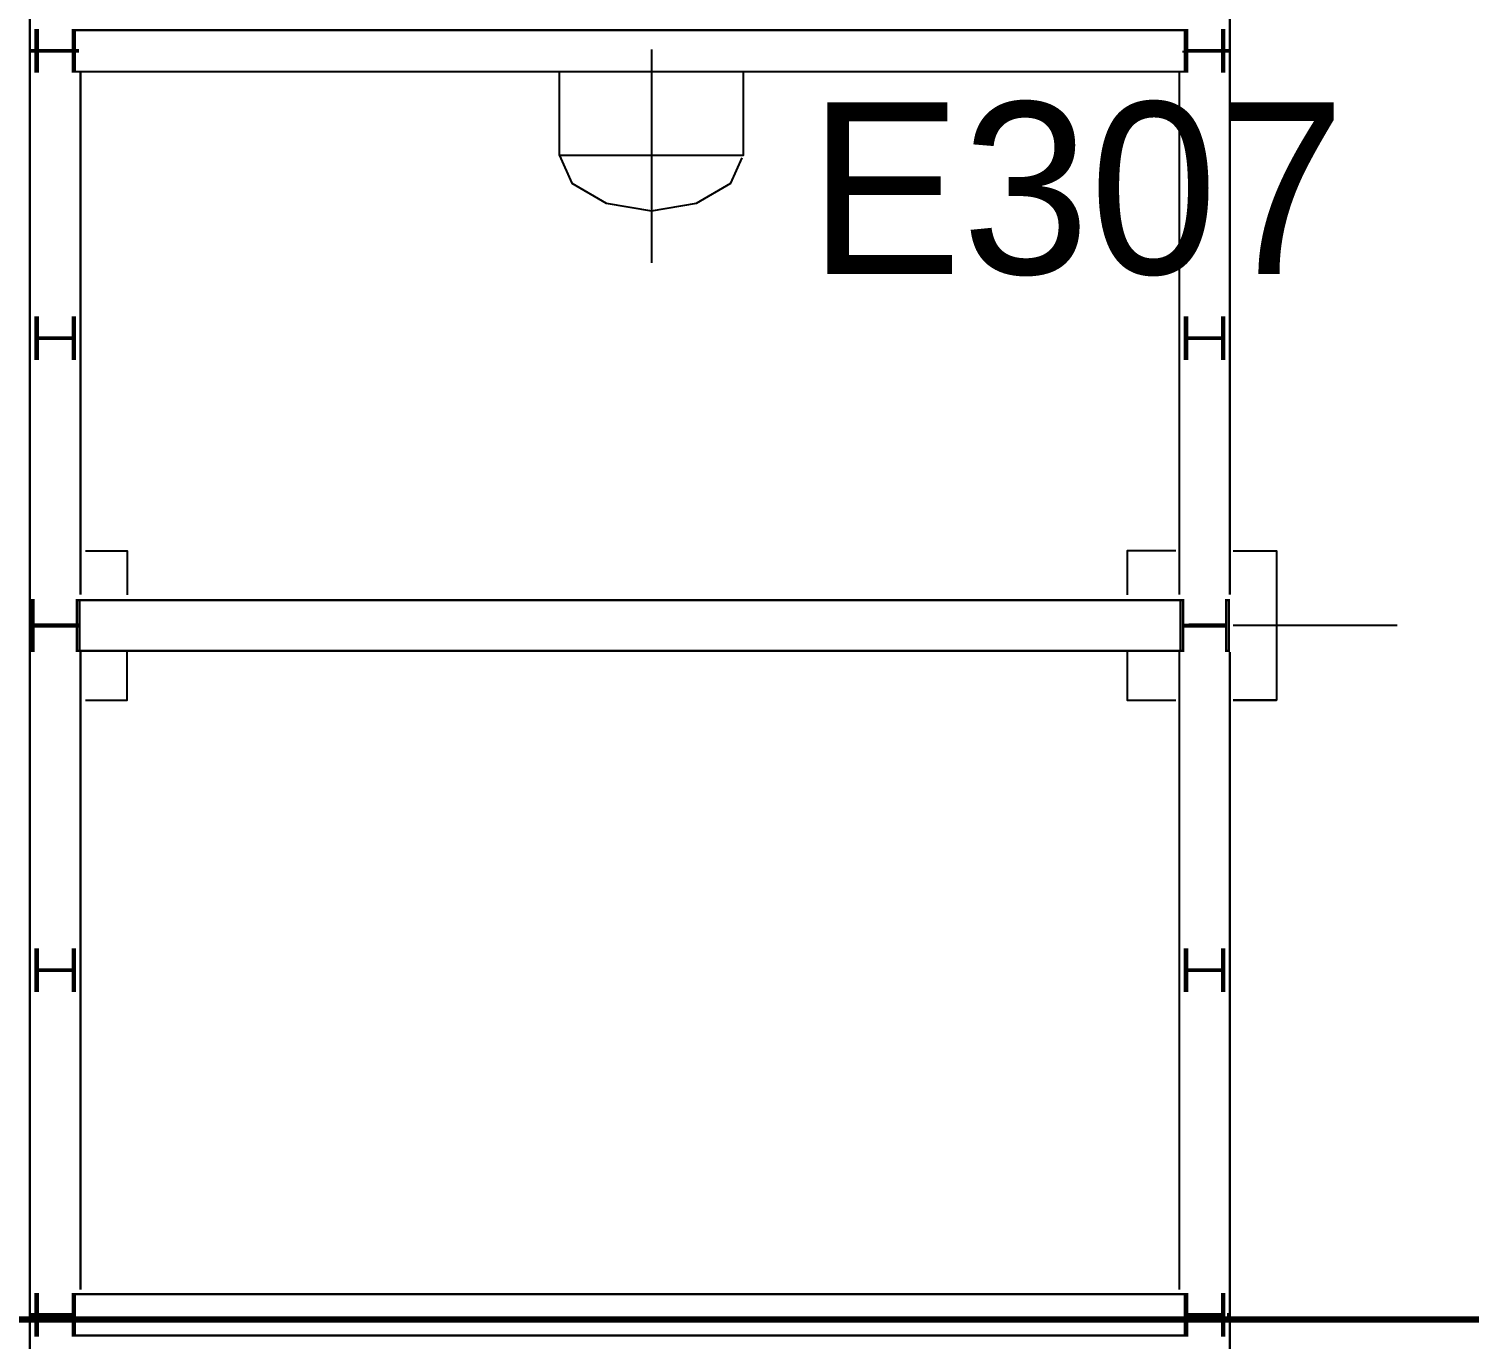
# Model space of a CAD drawing. Extents: x -57244 to 324435, y 15553 to 159369.
# Drawn here: x 176748 to 183013, y 75472 to 81174 of the extents above; entities that cross this region are included whole.
import ezdxf

# ---------------------------------------------------------------- set-up
doc = ezdxf.new("R2010")
doc.units = 0
doc.header["$LTSCALE"] = 2000
doc.header["$MEASUREMENT"] = 0
doc.linetypes.add('DASHDOT', pattern=[1, 0.5, -0.25, 0, -0.25])
doc.layers.add('AREE PDL', color=7, linetype='CONTINUOUS', lineweight=100)
doc.layers.add('BASE', color=253, linetype='CONTINUOUS')
doc.styles.add('TXT', font='TXT', dxfattribs={"height": 0.2})

msp = doc.modelspace()

# ---------------------------------------------------------------- linework, layer by layer
at = {"layer": 'AREE PDL'}
msp.add_line((176490.0006745509, 75558.321609887, 7638.5), (191439.6440535411, 75561), dxfattribs=at)
at = {"layer": 'BASE', "linetype": 'DASHDOT'}
for p, q in [((179455.6840535413, 89084.27371720038, 1728.539999999997), (179455.6840535413, 80156.15371720027, 754.5800000000017)), ((182699.5240535397, 78577.91371720028, 150), (181987.3440535433, 78577.91371720028, 150))]:
    msp.add_line(p, q, dxfattribs=at)
at = {"layer": 'BASE', "linetype": 'Continuous'}
for p, q in [((176993.5440535409, 78252.91371720028), (177175.5840535435, 78252.91371720028)), ((181525.5840535435, 78252.91371720028), (181737.6440535401, 78252.91371720028)), ((181987.3440535433, 78252.91371720028), (182175.5840535435, 78252.91371720028))]:
    msp.add_line(p, q, dxfattribs=at)
at = {"layer": 'BASE', "linetype": 'Continuous', "const_width": 10}
for points, elevation in [([(176965.8040535412, 83573.91371720028), (176752.5840535412, 83573.91371720028), (176752.5840535412, 81080.91371720028), (176965.8040535412, 81080.91371720028)], 7050), ([(176859.0840535412, 83573.91371720028), (176752.5840535412, 83573.91371720028), (176752.5840535412, 81080.91371720028)], 6851), ([(176965.8040535412, 81080.91371720028), (176752.5840535412, 81080.91371720028), (176752.5840535412, 83573.91371720028), (176965.8040535412, 83573.91371720028)], 6839.999999999996), ([(176859.0840535412, 81080.91371720028), (176752.5840535412, 81080.91371720028), (176752.5840535412, 83573.91371720028), (176859.0840535412, 83573.91371720028)], 7039), ([(181972.5840535412, 83455.91371720028), (181972.5840535412, 81080.91371720028), (181793.1440535412, 81080.91371720028)], 7050), ([(181776.5840535411, 81080.91371720028), (181776.5840535411, 81167.91371720028), (176948.5840535411, 81167.91371720028), (176948.5840535411, 81080.91371720028)], 7638.500000000004), ([(181776.5840535411, 81080.91371720028), (181776.5840535411, 81167.91371720028), (176948.5840535411, 81167.91371720028)], 7790.500000000004), ([(176965.8040535412, 81080.91371720028), (176866.0840535412, 81080.91371720028)], 7039), ([(181972.5840535412, 81080.91371720028), (181793.1440535412, 81080.91371720028)], 6839.999999999996), ([(181859.0840535412, 81080.91371720028), (181793.1440535412, 81080.91371720028)], 7039), ([(181972.5840535412, 81080.91371720028), (181866.0840535412, 81080.91371720028)], 7039), ([(176859.0840535412, 81074.91371720028), (176752.5840535412, 81074.91371720028), (176752.5840535412, 78600.83371720032)], 7039), ([(176965.8040535412, 81074.91371720028), (176752.5840535412, 81074.91371720028), (176752.5840535412, 78600.83371720032)], 6839.999999999996), ([(176752.5840535412, 78600.83371720032), (176752.5840535412, 81074.91371720028)], 6851), ([(176965.8040535412, 81074.91371720028), (176752.5840535412, 81074.91371720028), (176752.5840535412, 78581.91371720028), (176965.8040535412, 78581.91371720028)], 7050), ([(176965.8040535412, 81074.91371720028), (176866.0840535412, 81074.91371720028)], 6851), ([(181776.5840535412, 81074.91371720028), (181776.5840535412, 80987.91371720028), (176948.5840535412, 80987.91371720028), (176948.5840535412, 81074.91371720028)], 7638.5), ([(181765.4040535412, 81074.91371720028), (181972.5840535412, 81074.91371720028)], 6839.999999999996), ([(181859.0840535412, 81074.91371720028), (181765.4040535412, 81074.91371720028)], 6851), ([(181765.4040535412, 81074.91371720028), (181972.5840535412, 81074.91371720028), (181972.5840535412, 78711.79371720029)], 7050), ([(181866.0840535412, 81074.91371720028), (181972.5840535412, 81074.91371720028)], 7039), ([(181972.5840535411, 78711.79371720029), (181972.5840535411, 81074.91371720028), (181866.0840535411, 81074.91371720028)], 6851.000000000004), ([(176948.5840535412, 80987.91371720028), (181776.5840535412, 80987.91371720028)], 7790.499999999996), ([(176972.5840535412, 78711.79371720029), (176972.5840535412, 80986.75371720025)], 7050), ([(176972.5840535412, 78711.79371720029), (176972.5840535412, 80986.75371720025)], 7039), ([(176972.5840535412, 78711.79371720029), (176972.5840535412, 80986.75371720025)], 6839.999999999996), ([(176972.5840535412, 80986.75371720025), (176972.5840535412, 78711.79371720029)], 6851), ([(181752.5840535412, 78711.79371720029), (181752.5840535412, 80986.75371720025)], 6851), ([(181752.5840535412, 80986.75371720025), (181752.5840535412, 78711.79371720029)], 7050), ([(181752.5840535412, 78711.79371720029), (181752.5840535412, 80986.75371720025)], 6839.999999999996), ([(176967.5840535412, 78581.41371720028), (176967.5840535412, 78687.91371720028), (181757.5840535412, 78687.91371720028), (181757.5840535412, 78581.41371720028)], 7601), ([(176967.5840535411, 78687.91371720028), (181757.5840535411, 78687.91371720028), (181757.5840535411, 78489.85371720034)], 7590.000000000004), ([(176967.5840535412, 78467.91371720028), (176967.5840535412, 78687.91371720028)], 7800.02), ([(176967.5840535412, 78581.41371720028), (176967.5840535412, 78687.91371720028)], 7601.02), ([(181757.5840535412, 78467.91371720028), (181757.5840535412, 78687.91371720028)], 7800.02), ([(176859.0840535412, 78573.91371720028), (176752.5840535412, 78573.91371720028), (176752.5840535412, 75580.91371720028), (176771.6040535412, 75580.91371720028)], 7039), ([(176859.0840535412, 78573.91371720028), (176752.5840535412, 78573.91371720028)], 6851), ([(176965.8040535412, 78573.91371720028), (176752.5840535412, 78573.91371720028), (176752.5840535412, 75580.91371720028), (176771.6040535412, 75580.91371720028)], 7050), ([(176859.0840535412, 78581.91371720028), (176771.6040535412, 78581.91371720028)], 6851), ([(176965.8040535412, 78581.91371720028), (176866.0840535412, 78581.91371720028)], 6851), ([(176967.5840535412, 78574.41371720028), (176967.5840535412, 78467.91371720028), (181737.6440535412, 78467.91371720028)], 7601), ([(176967.5840535412, 78467.91371720028), (176967.5840535412, 78574.41371720028)], 7601.02), ([(181757.5840535412, 78489.85371720034), (181757.5840535412, 78574.41371720028)], 7601), ([(181859.0840535412, 78573.91371720028), (181765.4040535412, 78573.91371720028)], 7039), ([(181765.4040535412, 78573.91371720028), (181959.6040535411, 78573.91371720028)], 6839.999999999996), ([(181765.4040535412, 78573.91371720028), (181959.6040535411, 78573.91371720028)], 7050), ([(181859.0840535412, 78581.91371720028), (181793.1440535412, 78581.91371720028)], 7039), ([(181793.1440535412, 78581.91371720028), (181959.6040535411, 78581.91371720028)], 6839.999999999996), ([(181959.6040535411, 78581.91371720028), (181793.1440535412, 78581.91371720028)], 7050), ([(181959.6040535411, 78581.91371720028), (181866.0840535412, 78581.91371720028)], 7039), ([(181866.0840535412, 78573.91371720028), (181959.6040535411, 78573.91371720028)], 7039), ([(181737.6440535412, 78467.91371720028), (176967.5840535412, 78467.91371720028)], 7789), ([(176972.5840535412, 75687.77371720027), (176972.5840535412, 78462.11371720023)], 7050), ([(176972.5840535412, 78462.11371720023), (176972.5840535412, 75687.77371720027)], 6839.999999999996), ([(181752.5840535412, 75687.77371720027), (181752.5840535412, 78462.11371720023)], 6851), ([(181752.5840535412, 75687.77371720027), (181752.5840535412, 78462.11371720023)], 7050), ([(181752.5840535412, 78462.11371720023), (181752.5840535412, 75687.77371720027)], 7039), ([(181752.5840535412, 78462.11371720023), (181752.5840535412, 75687.77371720027)], 6839.999999999996), ([(181972.5840535412, 78462.11371720023), (181972.5840535412, 75580.91371720028), (181959.6040535411, 75580.91371720028)], 7050), ([(181972.5840535412, 75580.91371720028), (181972.5840535412, 78462.11371720023)], 7039), ([(176777.0840535412, 77047.19371720031), (176777.0840535412, 77102.69371720031)], 6851.02), ([(176786.5840535412, 77102.69371720031), (176786.5840535412, 77080.91371720028), (176859.0840535412, 77080.91371720028)], 6851.020000000004), ([(176786.5840535412, 77047.19371720031), (176786.5840535412, 77074.91371720028), (176859.0840535412, 77074.91371720028)], 6851.020000000004), ([(176938.5840535412, 77102.69371720031), (176938.5840535412, 77080.91371720028), (176866.0840535412, 77080.91371720028)], 6851.020000000004), ([(176866.0840535412, 77074.91371720028), (176938.5840535412, 77074.91371720028), (176938.5840535412, 77047.19371720031)], 6851.020000000004), ([(176948.0840535412, 77047.19371720031), (176948.0840535412, 77102.69371720031)], 6851.02), ([(176948.5840535412, 75487.91371720028), (181776.5840535412, 75487.91371720028), (181776.5840535412, 75667.91371720028), (176948.5840535412, 75667.91371720028)], 7628.999999999996), ([(181776.5840535411, 75580.91371720028), (181776.5840535411, 75667.91371720028), (176948.5840535411, 75667.91371720028), (176948.5840535411, 75580.91371720028)], 7638.500000000004), ([(181776.5840535411, 75580.91371720028), (181776.5840535411, 75667.91371720028), (176948.5840535411, 75667.91371720028)], 7790.500000000004), ([(176752.5840535412, 75580.91371720028), (176771.6040535412, 75580.91371720028)], 6839.999999999996), ([(176771.6040535412, 75574.91371720028), (176752.5840535412, 75574.91371720028), (176752.5840535412, 72608.27371720027)], 7050), ([(176948.5840535412, 75487.91371720028), (176948.5840535412, 75574.91371720028)], 7638.5), ([(181776.5840535412, 75574.91371720028), (181776.5840535412, 75487.91371720028), (176948.5840535412, 75487.91371720028)], 7790.499999999996), ([(181777.0840535412, 75604.5537172003), (181777.0840535412, 75549.0537172003)], 5550), ([(181786.5840535412, 75604.5537172003), (181786.5840535412, 75580.91371720028), (181793.1440535412, 75580.91371720028)], 5550), ([(181793.1440535412, 75574.91371720028), (181786.5840535412, 75574.91371720028), (181786.5840535412, 75549.0537172003)], 5550), ([(181972.5840535412, 75580.91371720028), (181959.6040535411, 75580.91371720028)], 6851), ([(181959.6040535411, 75574.91371720028), (181972.5840535412, 75574.91371720028)], 6839.999999999996), ([(181959.6040535411, 75574.91371720028), (181972.5840535411, 75574.91371720028), (181972.5840535411, 72830.21371720033)], 7050.000000000007), ([(181972.5840535412, 72830.21371720033), (181972.5840535412, 75574.91371720028)], 7039)]:
    msp.add_lwpolyline(points, dxfattribs=dict(at, elevation=elevation))
for points, elevation in [([(176938.5840535412, 81167.91371720028), (176938.5840535412, 81080.91371720028), (176786.5840535412, 81080.91371720028), (176786.5840535412, 81167.91371720028), (176777.0840535412, 81167.91371720028), (176777.0840535412, 80987.91371720028), (176786.5840535412, 80987.91371720028), (176786.5840535412, 81074.91371720028), (176938.5840535412, 81074.91371720028), (176938.5840535412, 80987.91371720028), (176948.0840535412, 80987.91371720028), (176948.0840535412, 81167.91371720028)], 7800), ([(181776.5840535412, 81167.91371720028), (181776.5840535412, 80987.91371720028), (176948.5840535412, 80987.91371720028), (176948.5840535412, 81167.91371720028)], 7800), ([(181938.5840535412, 81080.91371720028), (181786.5840535412, 81080.91371720028), (181786.5840535412, 81167.91371720028), (181777.0840535412, 81167.91371720028), (181777.0840535412, 80987.91371720028), (181786.5840535412, 80987.91371720028), (181786.5840535412, 81074.91371720028), (181938.5840535412, 81074.91371720028), (181938.5840535412, 80987.91371720028), (181948.0840535412, 80987.91371720028), (181948.0840535412, 81167.91371720028), (181938.5840535412, 81167.91371720028)], 7800), ([(176938.5840535412, 79737.91371720028), (176938.5840535412, 79824.91371720028), (176786.5840535412, 79824.91371720028), (176786.5840535412, 79737.91371720028), (176777.0840535412, 79737.91371720028), (176777.0840535412, 79917.91371720028), (176786.5840535412, 79917.91371720028), (176786.5840535412, 79830.91371720028), (176938.5840535412, 79830.91371720028), (176938.5840535412, 79917.91371720028), (176948.0840535412, 79917.91371720028), (176948.0840535412, 79737.91371720028)], 7050), ([(181777.0840535412, 79917.91371720028), (181786.5840535412, 79917.91371720028), (181786.5840535412, 79830.91371720028), (181938.5840535412, 79830.91371720028), (181938.5840535412, 79917.91371720028), (181948.0840535412, 79917.91371720028), (181948.0840535412, 79737.91371720028), (181938.5840535412, 79737.91371720028), (181938.5840535412, 79824.91371720028), (181786.5840535412, 79824.91371720028), (181786.5840535412, 79737.91371720028), (181777.0840535412, 79737.91371720028)], 7050), ([(176757.5840535412, 78467.91371720028), (176768.5840535412, 78467.91371720028), (176768.5840535412, 78574.41371720028), (176956.5840535412, 78574.41371720028), (176956.5840535412, 78467.91371720028), (176967.5840535412, 78467.91371720028), (176967.5840535412, 78687.91371720028), (176956.5840535412, 78687.91371720028), (176956.5840535412, 78581.41371720028), (176768.5840535412, 78581.41371720028), (176768.5840535412, 78687.91371720028), (176757.5840535412, 78687.91371720028)], 7800), ([(176967.5840535411, 78687.91371720028), (176967.5840535411, 78467.91371720028), (181757.5840535411, 78467.91371720028), (181757.5840535411, 78687.91371720028)], 7800.000000000007), ([(181768.5840535412, 78687.91371720028), (181768.5840535412, 78581.41371720028), (181956.5840535412, 78581.41371720028), (181956.5840535412, 78687.91371720028), (181967.5840535412, 78687.91371720028), (181967.5840535412, 78467.91371720028), (181956.5840535412, 78467.91371720028), (181956.5840535412, 78574.41371720028), (181768.5840535412, 78574.41371720028), (181768.5840535412, 78467.91371720028), (181757.5840535412, 78467.91371720028), (181757.5840535412, 78687.91371720028)], 7800), ([(176938.5840535412, 77074.91371720028), (176786.5840535412, 77074.91371720028), (176786.5840535412, 76987.91371720028), (176777.0840535412, 76987.91371720028), (176777.0840535412, 77167.91371720028), (176786.5840535412, 77167.91371720028), (176786.5840535412, 77080.91371720028), (176938.5840535412, 77080.91371720028), (176938.5840535412, 77167.91371720028), (176948.0840535412, 77167.91371720028), (176948.0840535412, 76987.91371720028), (176938.5840535412, 76987.91371720028)], 7050), ([(181786.5840535412, 76987.91371720028), (181786.5840535412, 77074.91371720028), (181938.5840535412, 77074.91371720028), (181938.5840535412, 76987.91371720028), (181948.0840535412, 76987.91371720028), (181948.0840535412, 77167.91371720028), (181938.5840535412, 77167.91371720028), (181938.5840535412, 77080.91371720028), (181786.5840535412, 77080.91371720028), (181786.5840535412, 77167.91371720028), (181777.0840535412, 77167.91371720028), (181777.0840535412, 76987.91371720028)], 7050), ([(176948.0840535412, 75487.91371720028), (176938.5840535412, 75487.91371720028), (176938.5840535412, 75574.91371720028), (176786.5840535412, 75574.91371720028), (176786.5840535412, 75487.91371720028), (176777.0840535412, 75487.91371720028), (176777.0840535412, 75667.91371720028), (176786.5840535412, 75667.91371720028), (176786.5840535412, 75580.91371720028), (176938.5840535412, 75580.91371720028), (176938.5840535412, 75667.91371720028), (176948.0840535412, 75667.91371720028)], 7800), ([(176948.5840535412, 75667.91371720028), (176948.5840535412, 75487.91371720028), (181776.5840535412, 75487.91371720028), (181776.5840535412, 75667.91371720028)], 7800), ([(181786.5840535412, 75580.91371720028), (181938.5840535412, 75580.91371720028), (181938.5840535412, 75667.91371720028), (181948.0840535412, 75667.91371720028), (181948.0840535412, 75487.91371720028), (181938.5840535412, 75487.91371720028), (181938.5840535412, 75574.91371720028), (181786.5840535412, 75574.91371720028), (181786.5840535412, 75487.91371720028), (181777.0840535412, 75487.91371720028), (181777.0840535412, 75667.91371720028), (181786.5840535412, 75667.91371720028)], 7800)]:
    msp.add_lwpolyline(points, close=True, dxfattribs=dict(at, elevation=elevation))
at = {"layer": 'BASE', "linetype": 'Continuous', "extrusion": (0, -1, 0), "const_width": 20, "elevation": -80622.89371720026}
msp.add_lwpolyline([(179851.1040535412, 1282.919999999995), (179802.1040535411, 1100.020000000004)], dxfattribs=at)
at = {"layer": 'BASE', "linetype": 'Continuous', "elevation": 150}
for points in [[(176993.5440535412, 78902.91371720028), (177175.5840535412, 78902.91371720028), (177175.5840535412, 78711.79371720029)], [(176993.5440535412, 78902.91371720028), (177175.5840535412, 78902.91371720028), (177175.5840535412, 78711.79371720029)], [(181737.6440535412, 78902.91371720028), (181525.5840535412, 78902.91371720028), (181525.5840535412, 78711.79371720029)], [(181737.6440535412, 78902.91371720028), (181525.5840535412, 78902.91371720028), (181525.5840535412, 78711.79371720029)], [(181987.3440535412, 78902.91371720028), (182175.5840535412, 78902.91371720028), (182175.5840535412, 78252.91371720028), (181987.3440535412, 78252.91371720028)], [(181987.3440535412, 78902.91371720028), (182175.5840535412, 78902.91371720028), (182175.5840535412, 78252.91371720028), (181987.3440535412, 78252.91371720028)], [(176993.5440535412, 78252.91371720028), (177175.5840535412, 78252.91371720028), (177175.5840535412, 78462.11371720023)], [(176993.5440535412, 78252.91371720028), (177175.5840535412, 78252.91371720028), (177175.5840535412, 78462.11371720023)], [(181525.5840535412, 78462.11371720023), (181525.5840535412, 78252.91371720028), (181737.6440535412, 78252.91371720028)], [(181525.5840535412, 78462.11371720023), (181525.5840535412, 78252.91371720028), (181737.6440535412, 78252.91371720028)]]:
    msp.add_lwpolyline(points, dxfattribs=at)
at = {"layer": 'BASE', "linetype": 'Continuous'}
for points in [[(179855.6840535413, 80986.75371720036, 1300), (179855.6840535413, 80622.91371720028, 1300), (179802.1040535401, 80622.91371720028, 1500), (179655.6840535413, 80622.91371720028, 1646.420000000002), (179455.6840535413, 80622.91371720028, 1700), (179255.6840535413, 80622.91371720028, 1646.420000000002), (179109.2640535425, 80622.91371720028, 1500), (179055.6840535413, 80622.91371720028, 1300), (179055.6840535413, 80986.75371720036, 1300)], [(179855.6840535413, 80622.89371720015, 1300), (179802.1040535401, 80622.89371720015, 1500), (179655.6840535413, 80622.89371720015, 1646.420000000002), (179455.6840535413, 80622.91371720028, 1700), (179255.6840535413, 80622.91371720028, 1646.420000000002), (179109.2640535425, 80622.91371720028, 1500), (179055.6840535413, 80622.91371720028, 1300), (179109.2640535425, 80502.91371720028, 1300), (179258.7240535402, 80415.0537172003, 1334.739999999998), (179455.6840535413, 80382.91371720016, 1300), (179652.6440535424, 80415.0537172003, 1334.739999999998), (179802.1040535401, 80502.91371720028, 1300), (179851.1040535391, 80612.65371720016, 1300)]]:
    msp.add_polyline3d(points, dxfattribs=at)

# ---------------------------------------------------------------- texts
at = {"layer": 'BASE', "linetype": 'Continuous', "style": 'TXT'}
msp.add_text('E307', height=747.5, dxfattribs=at).set_placement((180139.9040535427, 80107.55371720018, 33950))

doc.saveas('drawing.dxf')
